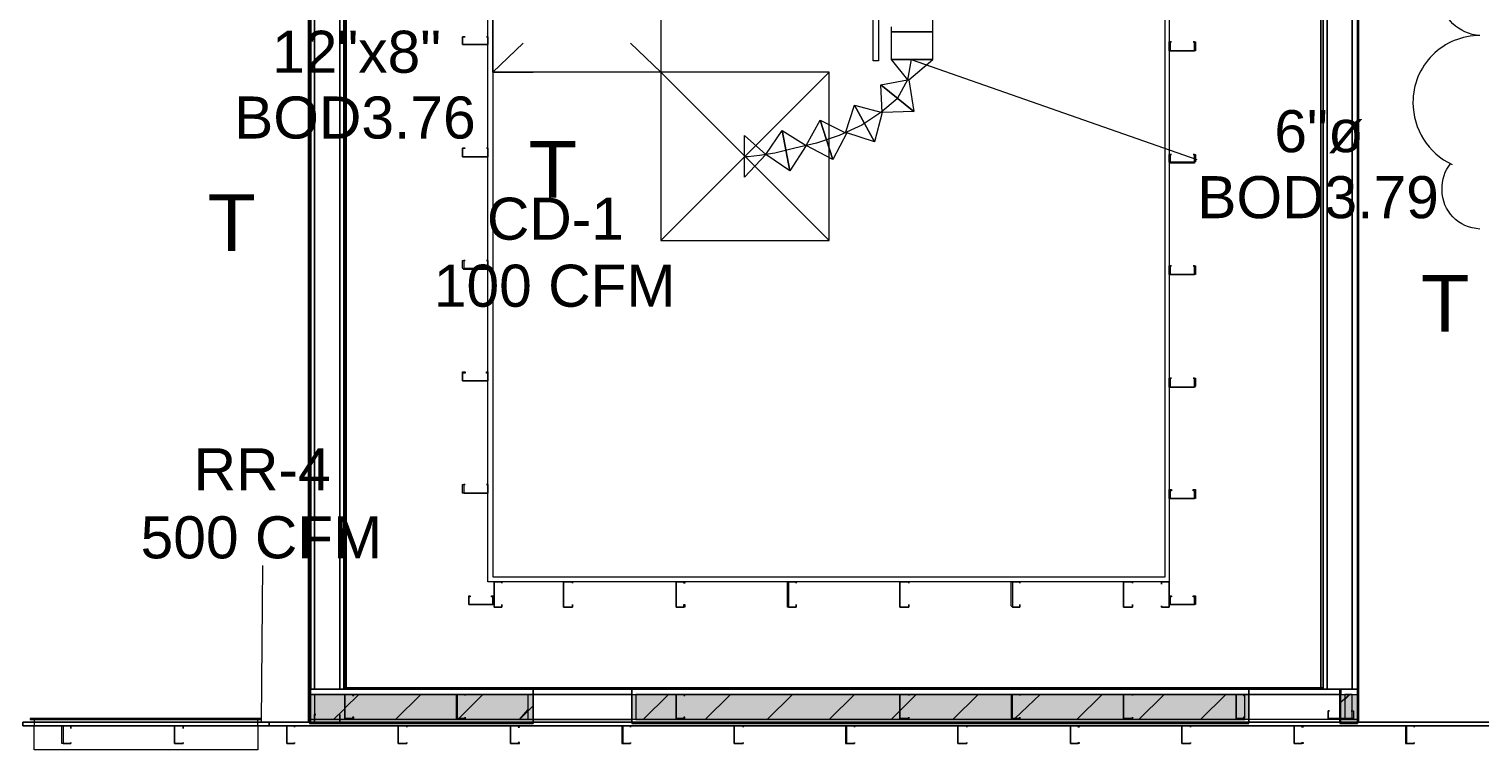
# Model space of a CAD drawing. Header units: metres. Extents: x 39 to 278, y -7 to 151.
# Drawn here: x 77.34 to 82.61, y 36.47 to 39.09 of the extents above; entities that cross this region are included whole.
import ezdxf

# ---------------------------------------------------------------- set-up
doc = ezdxf.new("R2010")
doc.units = ezdxf.units.M
doc.layers.add('HVAC - Ductos', color=5, linetype='Continuous', lineweight=50)
doc.layers.add('PDF_Geometry', color=7, linetype='Continuous', true_color=0xaaaaaa)
doc.layers.add('PDF_Solid Fills', color=7, linetype='Continuous', true_color=0xffffff)
doc.layers.add('PDF_Text', color=7, linetype='Continuous')
doc.styles.add('PDF Helvetica', font='')
doc.styles.get('PDF Helvetica').set_extended_font_data('Helvetica')

msp = doc.modelspace()

# ---------------------------------------------------------------- hatches: boundary and pattern name
at = {"layer": 'PDF_Solid Fills', "lineweight": 0, "transparency": 33554559}
h = msp.add_hatch(color=256, dxfattribs=at)
h.paths.add_polyline_path([(79.1736, 36.5834), (79.1736, 36.675), (78.3624, 36.675), (78.3624, 36.5879), (78.3807, 36.5879)])
h.paths.add_polyline_path([(82.162, 36.5834), (82.162, 36.675), (82.0978, 36.675), (82.0978, 36.5834)])
h.paths.add_polyline_path([(81.7678, 36.5834), (81.7678, 36.675), (79.5312, 36.675), (79.5312, 36.5834), (79.6916, 36.5879), (79.719, 36.5879)])
h = msp.add_hatch(color=256, dxfattribs=at)
h.paths.add_polyline_path([(82.1437, 36.5834), (82.1437, 36.675), (82.1162, 36.675), (82.1162, 36.5834)])
h.paths.add_polyline_path([(79.1553, 36.5834), (79.1553, 36.675), (78.3807, 36.675), (78.3807, 36.5834)])
h.paths.add_polyline_path([(81.7541, 36.5834), (81.7541, 36.675), (79.5449, 36.675), (79.5449, 36.5834), (81.3141, 36.5879), (81.3416, 36.5879), (81.722, 36.5834), (81.722, 36.5879), (81.7495, 36.5879)])

# ---------------------------------------------------------------- linework, layer by layer
at = {"layer": 'HVAC - Ductos', "lineweight": 0}
for points in [[(80.2462, 38.3204), (79.6366, 38.93), (79.027, 38.93), (79.027, 39.2463), (78.1836, 39.2463), (78.1836, 39.5534), (81.4745, 39.5534), (81.4745, 39.2463), (79.6366, 39.2463), (79.6366, 38.93)], [(80.4708, 39.095), (80.4708, 39.0767), (80.4799, 39.0767), (80.4936, 39.0767), (80.5074, 39.0767), (80.5258, 39.0767), (80.544, 39.0767), (80.567, 39.0767), (80.5853, 39.0767), (80.599, 39.0767), (80.6128, 39.0767), (80.6174, 39.0767), (80.622, 39.0767), (80.622, 39.1684)], [(80.5349, 38.9026), (80.5532, 38.788), (80.434, 38.8842), (80.5303, 38.9026), (80.5349, 38.9026), (80.622, 38.9759), (80.622, 39.0767), (80.6174, 39.0767), (80.6128, 39.0767), (80.599, 39.0767), (80.5853, 39.0767), (80.567, 39.0767), (80.544, 39.0767), (80.5258, 39.0767), (80.5074, 39.0767), (80.4936, 39.0767), (80.4799, 39.0767), (80.4708, 39.0767), (80.4708, 38.9759), (80.622, 38.9759), (80.4708, 38.9759), (80.5303, 38.9026)], [(79.6366, 38.93), (79.5266, 39.0354)], [(80.544, 38.9759), (80.5303, 38.9026), (80.4936, 38.8338), (80.434, 38.7834), (80.3653, 38.7375), (80.2828, 38.7008), (80.2003, 38.6734), (80.1224, 38.655), (80.049, 38.6367), (79.994, 38.6276), (79.9528, 38.623), (79.939, 38.623)], [(80.544, 38.9759), (81.5799, 38.6138)], [(79.6366, 38.93), (79.6366, 38.93)], [(79.6366, 38.3204), (80.2462, 38.93)], [(80.3103, 38.71), (80.2599, 38.6138), (80.214, 38.7559), (80.3058, 38.71), (80.3378, 38.8109), (80.4112, 38.678), (80.3103, 38.71), (80.3058, 38.71)], [(78.1882, 36.5742), (78.1928, 37.1425)], [(77.3495, 36.5834), (78.1882, 36.5834)], [(78.1653, 36.5879), (77.3724, 36.5879)], [(78.1699, 36.5604), (78.1699, 36.5604)]]:
    msp.add_lwpolyline(points, dxfattribs=at)
for points in [[(80.4249, 38.9713), (80.4066, 38.9713), (80.4066, 39.15), (80.4249, 39.15)], [(80.4708, 38.9759), (80.4799, 38.9759), (80.4936, 38.9759), (80.5074, 38.9759), (80.5258, 38.9759), (80.544, 38.9759), (80.567, 38.9759), (80.5853, 38.9759), (80.599, 38.9759), (80.6128, 38.9759), (80.6174, 38.9759), (80.622, 38.9759), (80.6174, 38.9759), (80.6128, 38.9759), (80.599, 38.9759), (80.5853, 38.9759), (80.567, 38.9759), (80.544, 38.9759), (80.5258, 38.9759), (80.5074, 38.9759), (80.4936, 38.9759), (80.4799, 38.9759)], [(80.2462, 38.93), (79.6366, 38.93), (79.6366, 38.3204), (80.2462, 38.3204)], [(80.434, 38.8842), (80.5532, 38.788), (80.4386, 38.7834), (80.4112, 38.678), (80.3378, 38.8109), (80.4386, 38.7834)], [(80.214, 38.7559), (80.2599, 38.6138), (80.1636, 38.6642), (80.1041, 38.5725), (80.0766, 38.7192), (80.1636, 38.6642)], [(80.0766, 38.7192), (80.1041, 38.5725), (80.017, 38.6321), (79.939, 38.5496), (79.939, 38.7008), (80.017, 38.6321)], [(78.1882, 36.5879), (77.3495, 36.5879), (77.3495, 36.5834), (77.3632, 36.5834), (77.3632, 36.5604), (78.1745, 36.5604), (78.1745, 36.5834), (78.1882, 36.5834)], [(78.1745, 36.5604), (78.1745, 36.4734), (77.3632, 36.4734), (77.3632, 36.5604)], [(77.4961, 36.5604), (77.3724, 36.5604)], [(77.7345, 36.5604), (77.574, 36.5604)], [(77.9682, 36.5604), (77.8124, 36.5604)], [(78.1699, 36.5604), (78.0507, 36.5604)]]:
    msp.add_lwpolyline(points, close=True, dxfattribs=at)
msp.add_lwpolyline([(82.6066, 39.063, 0.417516), (82.3637, 38.82, 0.290744), (82.5058, 38.5954)], format="xyb", dxfattribs=at)
for points in [[(82.6066, 39.063), (82.5287, 39.0676), (82.4691, 39.1271), (82.4691, 39.2004)], [(82.4691, 38.5038), (82.4691, 38.5404), (82.4782, 38.5725), (82.5012, 38.6)], [(82.6066, 38.3617), (82.5287, 38.3663), (82.4691, 38.4258), (82.4691, 38.5038)]]:
    msp.add_open_spline(points, degree=3, dxfattribs=at)
at = {"layer": 'PDF_Geometry', "lineweight": 0}
for points in [[(78.3624, 39.9705), (78.3624, 36.5742), (78.3624, 39.9705), (78.3257, 39.9705), (78.3257, 39.9613), (78.3166, 39.9613), (78.3166, 40.8963), (78.3166, 41.8725), (78.3257, 41.8725), (78.3257, 42.8534), (78.3166, 42.8534), (78.3166, 43.8297), (78.3257, 43.8297), (78.3257, 44.8059), (78.3166, 44.8059), (78.3166, 45.7868), (78.3257, 45.7868)], [(78.4861, 36.6934), (78.4861, 40.9055), (78.4861, 36.6934), (78.3624, 36.6934), (78.3624, 40.9055), (78.4907, 40.9055), (78.4907, 36.6934), (78.4953, 36.698), (78.4907, 36.6934), (78.4907, 40.9055), (78.4907, 36.6934), (78.4907, 40.9055), (78.4861, 40.9055), (78.4724, 40.9055), (78.4724, 36.6934), (78.4724, 40.9055), (78.3807, 40.9055), (78.3807, 36.6934), (78.3807, 40.9055), (78.367, 40.9055), (78.367, 36.6934), (78.367, 40.9055), (78.3624, 40.9055), (78.3624, 36.5742)], [(82.1987, 40.0072), (82.1987, 40.8642), (82.162, 40.8642), (82.1987, 40.8642), (82.1987, 40.8826), (82.162, 40.8826), (82.1987, 40.8826), (82.1987, 40.9055), (82.162, 40.9055), (82.162, 36.6934), (82.0382, 36.6934), (82.0382, 40.9055), (82.0382, 36.6934)], [(82.162, 36.5742), (82.162, 40.9055), (82.162, 36.6934), (82.162, 40.9055), (82.1437, 40.9055), (82.1437, 36.6934), (82.1437, 40.9055), (82.052, 40.9055), (82.052, 36.6934), (82.052, 40.9055), (82.0382, 40.9055), (82.0382, 36.6934), (82.0382, 40.9055), (82.162, 40.9055), (82.1758, 40.9055)], [(82.0382, 40.9055), (82.0382, 36.6934), (82.0382, 40.9055)], [(82.162, 39.9705), (82.162, 36.6934), (82.1666, 36.6934), (82.1666, 39.9705), (82.1666, 36.6934), (82.162, 36.6934), (82.162, 39.9705), (82.1987, 39.9705), (82.1987, 39.9888), (82.162, 39.9888), (82.1987, 39.9888), (82.1987, 40.0072), (82.162, 40.0072), (82.1987, 40.0072), (82.1987, 40.0255), (82.162, 40.0255)], [(78.9262, 39.0584), (78.9262, 39.0584)], [(79.0041, 39.0584), (79.0041, 39.0584)], [(79.0086, 39.0309), (79.0086, 39.0309)], [(79.0086, 39.0309), (79.0086, 39.0309)], [(81.4836, 39.008), (81.4836, 39.008)], [(81.4882, 39.04), (81.4882, 39.04)], [(81.5662, 39.04), (81.5662, 39.04)], [(81.5708, 39.008), (81.5708, 39.008)], [(78.9262, 38.655), (78.9262, 38.655)], [(79.0041, 38.655), (79.0041, 38.655)], [(79.0086, 38.623), (79.0086, 38.623)], [(79.0086, 38.623), (79.0086, 38.623)], [(81.4882, 38.6321), (81.4882, 38.6321)], [(81.5662, 38.6321), (81.5662, 38.6321)], [(81.4836, 38.6046), (81.4836, 38.6046)], [(81.5708, 38.6046), (81.5708, 38.6046)], [(78.9216, 38.2196), (78.9216, 38.2196)], [(78.9262, 38.2471), (78.9262, 38.2471)], [(79.0041, 38.2471), (79.0041, 38.2471)], [(79.0086, 38.2196), (79.0086, 38.2196)], [(81.4882, 38.2288), (81.4882, 38.2288)], [(81.5662, 38.2288), (81.5662, 38.2288)], [(81.4836, 38.1967), (81.4836, 38.1967)], [(81.5708, 38.1967), (81.5708, 38.1967)], [(79.0086, 37.8117), (79.0086, 37.8117)], [(79.0086, 37.8117), (79.0086, 37.8117)], [(81.4882, 37.8208), (81.4882, 37.8208)], [(81.5662, 37.8208), (81.5662, 37.8208)], [(78.9262, 37.4358), (78.9262, 37.4358)], [(79.0041, 37.4358), (79.0041, 37.4358)], [(81.4836, 37.3854), (81.4836, 37.3854)], [(81.5708, 37.3854), (81.5708, 37.3854)], [(79.0316, 37.083), (79.0316, 37.083)], [(79.0316, 37.083), (79.0316, 37.083)], [(79.059, 37.0784), (79.059, 37.0784)], [(79.3157, 37.0784), (79.3157, 37.0784)], [(79.6916, 37.083), (79.6916, 37.083)], [(79.6916, 37.083), (79.6916, 37.083)], [(80.0995, 37.083), (80.0995, 37.083)], [(80.127, 37.0784), (80.127, 37.0784)], [(80.5028, 37.083), (80.5028, 37.083)], [(80.5028, 37.083), (80.5028, 37.083)], [(80.5349, 37.0784), (80.5349, 37.0784)], [(80.9108, 37.083), (80.9108, 37.083)], [(80.9382, 37.0784), (80.9382, 37.0784)], [(81.3141, 37.083), (81.3141, 37.083)], [(81.3141, 37.083), (81.3141, 37.083)], [(81.3462, 37.0784), (81.3462, 37.0784)], [(81.4516, 37.0738), (81.4516, 37.0738)], [(81.4791, 37.083), (81.4791, 37.083)], [(81.4791, 37.083), (81.4791, 37.083)], [(78.9399, 37.0004), (78.9399, 37.0004)], [(78.9399, 37.0004), (78.9399, 37.0004)], [(79.027, 37.0004), (79.027, 37.0004)], [(79.059, 37.0004), (79.059, 37.0004)], [(79.3157, 37.0004), (79.3157, 37.0004)], [(80.127, 37.0004), (80.127, 37.0004)], [(80.5349, 37.0004), (80.5349, 37.0004)], [(80.9382, 37.0004), (80.9382, 37.0004)], [(81.3462, 37.0004), (81.3462, 37.0004)], [(81.4516, 36.9958), (81.4516, 36.9958)], [(81.4836, 37.0004), (81.4836, 37.0004)], [(81.5708, 37.0004), (81.5708, 37.0004)], [(78.367, 36.5834), (78.3624, 36.5834), (78.3624, 36.675), (78.367, 36.675), (78.367, 36.6934), (79.1736, 36.6934), (79.1736, 36.675), (79.1736, 36.5696), (78.367, 36.5696), (78.3624, 36.5696), (78.367, 36.5696), (78.367, 36.675)], [(79.1736, 36.5834), (79.1736, 36.5742), (79.1736, 36.6934), (79.5312, 36.6934), (79.5312, 36.5742), (79.5312, 36.5834), (79.5312, 36.675), (79.1736, 36.675), (79.1736, 36.5834), (79.1736, 36.675), (78.9262, 36.675), (79.1736, 36.675), (79.1736, 36.6934), (79.5312, 36.6934), (81.7678, 36.6934), (81.7678, 36.675), (81.7495, 36.675), (81.7678, 36.675), (81.7678, 36.5834), (79.5312, 36.5834), (79.5312, 36.675), (79.5312, 36.5696), (81.7678, 36.5696), (81.7678, 36.675), (81.7678, 36.6934), (79.5312, 36.6934), (79.5312, 36.675), (79.5312, 36.5834), (79.1736, 36.5834), (79.1736, 36.675), (79.1736, 36.6934), (78.3624, 36.6934), (78.3624, 36.675), (78.4907, 36.675), (78.3807, 36.675), (78.3807, 36.5834), (78.4724, 36.5834), (79.1553, 36.5834), (79.1553, 36.675), (78.9262, 36.675)], [(78.4907, 36.675), (78.3624, 36.675), (78.3624, 36.5834), (78.3807, 36.5834), (78.4724, 36.5834), (79.1736, 36.5834), (79.5312, 36.5834)], [(78.5228, 36.675), (78.8986, 36.675)], [(79.1736, 36.675), (79.5312, 36.675), (79.6916, 36.675), (79.5449, 36.675), (79.5449, 36.5834), (81.7541, 36.5834), (81.7541, 36.675)], [(81.7678, 36.6934), (79.5312, 36.6934), (81.7678, 36.6934)], [(79.5312, 36.675), (79.5312, 36.6934), (79.5312, 36.675), (79.6916, 36.675)], [(79.7236, 36.675), (80.5028, 36.675)], [(80.5349, 36.675), (80.9108, 36.675)], [(80.9382, 36.675), (81.3141, 36.675)], [(81.3462, 36.675), (81.722, 36.675)], [(82.0978, 36.5879), (82.0978, 36.675), (82.162, 36.675), (82.162, 36.5834), (82.162, 36.675), (82.162, 36.6934), (82.1024, 36.6934), (82.1024, 36.675), (82.0978, 36.675), (82.0978, 36.5879), (82.0978, 36.675), (81.7678, 36.675), (81.7678, 36.5834), (81.7678, 36.5742), (81.7678, 36.6934), (82.0978, 36.6934), (82.0978, 36.5879), (82.0978, 36.5742), (82.0978, 36.5834), (81.7678, 36.5834), (81.7678, 36.675), (82.0978, 36.675), (82.0978, 36.6934), (81.7678, 36.6934), (81.7678, 36.675)], [(82.162, 36.6934), (82.0978, 36.6934), (82.162, 36.6934)], [(82.162, 36.675), (82.162, 36.5696), (82.1024, 36.5696), (82.0978, 36.5696), (82.1024, 36.5696), (82.1024, 36.5879), (82.1024, 36.675)], [(82.1437, 36.6154), (82.1437, 36.675), (82.1162, 36.675), (82.1162, 36.5879)], [(84.1237, 36.5742), (78.4724, 36.5742), (78.3807, 36.5742), (78.2157, 36.5742), (78.2157, 36.5604), (78.2157, 36.5742), (77.322, 36.5742), (77.322, 36.5604), (78.2157, 36.5604), (77.322, 36.5604), (77.322, 36.5742), (78.2157, 36.5742), (78.3807, 36.5742), (78.4724, 36.5742), (84.1237, 36.5742)], [(78.3624, 36.5696), (79.1736, 36.5696), (78.3624, 36.5696)], [(79.1736, 36.5696), (79.1736, 36.5696)], [(79.5312, 36.5696), (79.5312, 36.5696)], [(79.5312, 36.5696), (81.7678, 36.5696), (79.5312, 36.5696)], [(82.0978, 36.5834), (81.7678, 36.5834)], [(81.7678, 36.5696), (81.7678, 36.5696)], [(82.0566, 36.5879), (82.0566, 36.5879)], [(82.0566, 36.5879), (82.0566, 36.5879)], [(82.0612, 36.6154), (82.0612, 36.6154)], [(82.1024, 36.5834), (82.0978, 36.5834), (82.162, 36.5834)], [(82.0978, 36.5696), (82.162, 36.5696), (82.0978, 36.5696)], [(82.1162, 36.5834), (82.1437, 36.5834), (82.1437, 36.5879)], [(82.1391, 36.6154), (82.1391, 36.6154)], [(82.1437, 36.5879), (82.1437, 36.5879)], [(82.162, 36.5696), (82.162, 36.5696)], [(77.464, 36.5558), (77.464, 36.5604), (77.4686, 36.5604)], [(77.464, 36.4962), (77.464, 36.5558)], [(77.4686, 36.5604), (77.4686, 36.5558)], [(77.4961, 36.5604), (77.4961, 36.5512), (77.4961, 36.5604), (77.4686, 36.5604)], [(77.4686, 36.5558), (77.4686, 36.4962)], [(77.4961, 36.5558), (77.4961, 36.5558)], [(77.4961, 36.5512), (77.4961, 36.5512)], [(77.872, 36.5558), (77.872, 36.5604)], [(77.872, 36.5604), (77.872, 36.5558)], [(77.9041, 36.5604), (77.9041, 36.5512), (77.9041, 36.5604), (77.872, 36.5604)], [(77.872, 36.4962), (77.872, 36.5558)], [(77.872, 36.5558), (77.872, 36.4962)], [(77.9041, 36.5558), (77.9041, 36.5558)], [(77.9041, 36.5512), (77.9041, 36.5512)], [(81.1536, 36.5604), (81.1536, 36.5558), (81.1491, 36.5558), (81.1491, 36.5604), (81.1216, 36.5604)], [(81.557, 36.5604), (81.557, 36.5558), (81.557, 36.5604), (81.5295, 36.5604), (81.5249, 36.5604), (81.5249, 36.5558), (81.5249, 36.4962), (81.5295, 36.4962), (81.557, 36.4962), (81.557, 36.5008), (81.557, 36.4962), (81.5295, 36.4962), (81.5249, 36.4962), (81.5249, 36.5558), (81.5249, 36.5604)], [(81.557, 36.5558), (81.557, 36.5558)], [(81.9649, 36.5604), (81.9649, 36.5558), (81.9604, 36.5558), (81.9604, 36.5604), (81.9328, 36.5604)], [(77.4686, 36.4962), (77.464, 36.4962)], [(77.4686, 36.4962), (77.4686, 36.4962)], [(77.4961, 36.4962), (77.4686, 36.4962)], [(77.4686, 36.4962), (77.4961, 36.4962)], [(77.4686, 36.4962), (77.4686, 36.4962)], [(77.4961, 36.5008), (77.4961, 36.5008)], [(77.4961, 36.5008), (77.4961, 36.4962)], [(77.4961, 36.5008), (77.4961, 36.5008)], [(77.4961, 36.4962), (77.4961, 36.5008)], [(77.872, 36.4962), (77.872, 36.4962)], [(77.872, 36.4962), (77.872, 36.4962)], [(77.872, 36.4962), (77.872, 36.4962)], [(77.9041, 36.4962), (77.872, 36.4962)], [(77.872, 36.4962), (77.9041, 36.4962)], [(77.872, 36.4962), (77.872, 36.4962)], [(77.9041, 36.5008), (77.9041, 36.5008)], [(77.9041, 36.5008), (77.9041, 36.4962)], [(77.9041, 36.5008), (77.9041, 36.5008)], [(77.9041, 36.4962), (77.9041, 36.5008)], [(81.1216, 36.4962), (81.1216, 36.4962)], [(81.1216, 36.4962), (81.1216, 36.4962)], [(81.557, 36.5008), (81.557, 36.5008)], [(81.9328, 36.4962), (81.9328, 36.4962)], [(81.9328, 36.4962), (81.9328, 36.4962)]]:
    msp.add_lwpolyline(points, dxfattribs=at)
for points in [[(81.4791, 41.9917), (81.4791, 41.978), (81.4791, 37.1012), (81.4791, 37.083), (79.0086, 37.083), (79.0086, 37.1012), (79.0086, 41.978), (79.0086, 41.9917)], [(79.027, 41.978), (79.027, 37.1012), (81.4654, 37.1012), (81.4654, 41.978)], [(78.4953, 40.9101), (78.4861, 40.9101), (78.4953, 40.9101), (78.4953, 36.698), (82.0382, 36.698), (78.4953, 36.698)], [(82.0291, 40.9101), (82.0382, 40.9101), (82.0291, 40.9101), (82.0291, 36.6934)], [(78.3578, 36.5742), (78.3578, 39.9705)], [(78.917, 39.0309), (78.9216, 39.0309), (79.0086, 39.0309), (79.0086, 39.0584), (79.0041, 39.0584), (79.0086, 39.0584), (79.0086, 39.0309), (78.9216, 39.0309), (78.917, 39.0309), (78.917, 39.0584)], [(78.9262, 39.0584), (78.917, 39.0584)], [(81.4882, 39.04), (81.4836, 39.04), (81.4836, 39.008), (81.5708, 39.008), (81.5708, 39.04), (81.5662, 39.04), (81.5754, 39.04), (81.5754, 39.008), (81.5708, 39.008), (81.4836, 39.008), (81.4791, 39.008), (81.4791, 39.04)], [(78.917, 38.623), (78.9216, 38.623), (79.0086, 38.623), (79.0086, 38.655), (79.0041, 38.655), (79.0086, 38.655), (79.0086, 38.623), (78.9216, 38.623), (78.917, 38.623), (78.917, 38.655)], [(78.9262, 38.655), (78.917, 38.655)], [(81.4882, 38.6321), (81.4836, 38.6321), (81.4836, 38.6046), (81.5708, 38.6046), (81.5708, 38.6321), (81.5662, 38.6321), (81.5754, 38.6321), (81.5754, 38.6046), (81.5708, 38.6046), (81.5708, 38.6), (81.4836, 38.6), (81.4791, 38.6046), (81.4791, 38.6321)], [(78.9262, 38.2471), (78.9216, 38.2471), (78.9216, 38.2196), (79.0086, 38.2196), (79.0086, 38.2471), (79.0041, 38.2471), (79.0086, 38.2471), (79.0086, 38.2196), (79.0086, 38.215), (78.9216, 38.215), (78.917, 38.2196), (78.917, 38.2471)], [(81.4882, 38.2288), (81.4836, 38.2288), (81.4836, 38.1967), (81.5708, 38.1967), (81.5708, 38.2288), (81.5662, 38.2288), (81.5754, 38.2288), (81.5754, 38.1967), (81.5708, 38.1967), (81.4836, 38.1967), (81.4791, 38.1967), (81.4791, 38.2288)], [(78.9262, 37.8438), (78.9262, 37.8392), (78.917, 37.8392), (78.917, 37.8117), (78.9216, 37.8117), (79.0086, 37.8117), (79.0086, 37.8392), (79.0041, 37.8392), (79.0041, 37.8438), (79.0086, 37.8438), (79.0086, 37.8117), (78.9216, 37.8117), (78.917, 37.8117), (78.917, 37.8438)], [(81.4882, 37.8208), (81.4836, 37.8208), (81.4836, 37.7934), (81.4836, 37.7888), (81.5708, 37.7888), (81.5708, 37.7934), (81.5708, 37.8208), (81.5662, 37.8208), (81.5754, 37.8208), (81.5754, 37.7934), (81.5708, 37.7888), (81.4836, 37.7888), (81.4791, 37.7888), (81.4791, 37.7934), (81.4791, 37.8208)], [(78.9262, 37.4358), (78.9216, 37.4358), (78.9216, 37.4084), (78.9216, 37.4038), (79.0086, 37.4038), (79.0086, 37.4084), (79.0086, 37.4358), (79.0041, 37.4358), (79.0086, 37.4358), (79.0086, 37.4084), (79.0086, 37.4038), (78.9216, 37.4038), (78.917, 37.4038), (78.917, 37.4084), (78.917, 37.4358)], [(81.4882, 37.4175), (81.4882, 37.413), (81.4836, 37.413), (81.4836, 37.3854), (81.5708, 37.3854), (81.5708, 37.413), (81.5662, 37.413), (81.5662, 37.4175), (81.5754, 37.4175), (81.5754, 37.3854), (81.5708, 37.3854), (81.4836, 37.3854), (81.4791, 37.3854), (81.4791, 37.4175)], [(79.0316, 37.083), (79.0316, 36.9958), (79.0316, 36.9912), (79.059, 36.9912), (79.059, 37.0004), (79.059, 36.9912), (79.0316, 36.9912), (79.0316, 36.9958), (79.0316, 37.083), (79.059, 37.083)], [(79.059, 37.0784), (79.059, 37.083)], [(79.2882, 37.083), (79.2836, 37.083), (79.2836, 36.9958), (79.2836, 36.9912), (79.2882, 36.9912), (79.3157, 36.9912), (79.3157, 37.0004), (79.3157, 36.9912), (79.2882, 36.9912), (79.2836, 36.9912), (79.2836, 36.9958), (79.2836, 37.083), (79.2882, 37.083), (79.3157, 37.083)], [(79.3157, 37.0784), (79.3157, 37.083)], [(79.7236, 37.0784), (79.719, 37.0784), (79.719, 37.083), (79.6916, 37.083), (79.6916, 36.9958), (79.6916, 36.9912), (79.719, 36.9912), (79.719, 37.0004), (79.7236, 37.0004), (79.7236, 36.9912), (79.6916, 36.9912), (79.6916, 36.9958), (79.6916, 37.083), (79.7236, 37.083)], [(80.0995, 37.083), (80.0995, 36.9958), (80.0995, 36.9912), (80.127, 36.9912), (80.127, 37.0004), (80.127, 36.9912), (80.0995, 36.9912), (80.0949, 36.9912), (80.0949, 36.9958), (80.0949, 37.083), (80.0995, 37.083), (80.127, 37.083)], [(80.127, 37.0784), (80.127, 37.083)], [(80.5028, 37.083), (80.5028, 36.9958), (80.5028, 36.9912), (80.5349, 36.9912), (80.5349, 37.0004), (80.5349, 36.9912), (80.5028, 36.9912), (80.5028, 36.9958), (80.5028, 37.083), (80.5349, 37.083)], [(80.5349, 37.0784), (80.5349, 37.083)], [(80.9108, 37.083), (80.9108, 36.9958), (80.9108, 36.9912), (80.9382, 36.9912), (80.9382, 37.0004), (80.9382, 36.9912), (80.9108, 36.9912), (80.9062, 36.9958), (80.9062, 37.083), (80.9108, 37.083), (80.9382, 37.083)], [(80.9382, 37.0784), (80.9382, 37.083)], [(81.3141, 37.083), (81.3141, 36.9958), (81.3141, 36.9912), (81.3462, 36.9912), (81.3462, 37.0004), (81.3462, 36.9912), (81.3141, 36.9912), (81.3141, 36.9958), (81.3141, 37.083), (81.3462, 37.083)], [(81.3462, 37.0784), (81.3462, 37.083)], [(81.4791, 36.9912), (81.4791, 36.9958), (81.4791, 37.083), (81.4516, 37.083), (81.4516, 37.0738), (81.4516, 37.083), (81.4791, 37.083), (81.4791, 36.9958), (81.4791, 36.9912), (81.4516, 36.9912)], [(78.9444, 37.0325), (78.9444, 37.028), (78.9399, 37.028), (78.9399, 37.0004), (79.027, 37.0004), (79.027, 37.028), (79.0224, 37.028), (79.0224, 37.0325), (79.0316, 37.0325), (79.0316, 37.0004), (79.027, 37.0004), (78.9399, 37.0004), (78.9399, 37.0325)], [(81.4516, 36.9958), (81.4516, 36.9912)], [(81.4882, 37.0325), (81.4882, 37.028), (81.4836, 37.028), (81.4836, 37.0004), (81.5708, 37.0004), (81.5708, 37.028), (81.5662, 37.028), (81.5662, 37.0325), (81.5754, 37.0325), (81.5754, 37.0004), (81.5708, 37.0004), (81.4836, 37.0004), (81.4791, 37.0004), (81.4791, 37.0325)], [(78.3624, 36.5696), (79.1736, 36.5696), (79.1736, 36.6934), (78.3624, 36.6934)], [(79.5312, 36.6934), (79.1736, 36.6934), (78.3624, 36.6934), (79.1736, 36.6934)], [(78.5228, 36.675), (78.4907, 36.675), (78.4907, 36.5879), (78.4907, 36.5834), (78.5228, 36.5834), (78.5228, 36.5925), (78.5182, 36.5925), (78.5182, 36.5879), (78.4907, 36.5879), (78.4907, 36.675), (78.5182, 36.675), (78.5182, 36.6704), (78.5228, 36.6704)], [(78.5228, 36.675), (78.8986, 36.675)], [(78.9262, 36.675), (78.8986, 36.675), (78.894, 36.675), (78.894, 36.5879), (78.894, 36.5834), (78.8986, 36.5834), (78.9262, 36.5834), (78.9262, 36.5925), (78.9262, 36.5879), (78.8986, 36.5879), (78.8986, 36.675), (78.9262, 36.675), (78.9262, 36.6704)], [(78.9628, 36.6934), (81.8182, 36.6934)], [(79.5312, 36.5696), (81.7678, 36.5696), (81.7678, 36.6934), (79.5312, 36.6934)], [(79.7236, 36.675), (79.6916, 36.675), (79.6916, 36.5879), (79.6916, 36.5834), (79.7236, 36.5834), (79.7236, 36.5925), (79.719, 36.5925), (79.719, 36.5879), (79.6916, 36.5879), (79.6916, 36.675), (79.719, 36.675), (79.719, 36.6704), (79.7236, 36.6704)], [(79.7236, 36.675), (80.5028, 36.675)], [(80.5349, 36.675), (80.5028, 36.675), (80.5028, 36.5879), (80.5028, 36.5834), (80.5349, 36.5834), (80.5349, 36.5925), (80.5349, 36.5879), (80.5028, 36.5879), (80.5028, 36.675), (80.5349, 36.675), (80.5349, 36.6704)], [(80.5349, 36.675), (80.9108, 36.675)], [(80.9382, 36.675), (80.9108, 36.675), (80.9062, 36.675), (80.9062, 36.5879), (80.9108, 36.5834), (80.9382, 36.5834), (80.9382, 36.5925), (80.9382, 36.5879), (80.9108, 36.5879), (80.9108, 36.675), (80.9382, 36.675), (80.9382, 36.6704)], [(80.9382, 36.675), (81.3141, 36.675)], [(81.3462, 36.675), (81.3141, 36.675), (81.3141, 36.5879), (81.3141, 36.5834), (81.3462, 36.5834), (81.3462, 36.5925), (81.3462, 36.5879), (81.3141, 36.5879), (81.3141, 36.675), (81.3462, 36.675), (81.3462, 36.6704)], [(81.3462, 36.675), (81.722, 36.675)], [(81.7541, 36.675), (81.722, 36.675), (81.722, 36.5879), (81.722, 36.5834), (81.7541, 36.5834), (81.7541, 36.5925), (81.7495, 36.5925), (81.7495, 36.5879), (81.722, 36.5879), (81.722, 36.675), (81.7495, 36.675), (81.7495, 36.6704), (81.7541, 36.6704)], [(82.0978, 36.6934), (81.7678, 36.6934)], [(82.0978, 36.5696), (82.162, 36.5696), (82.162, 36.6934), (82.0978, 36.6934), (82.0978, 36.5879)], [(82.162, 36.675), (82.162, 36.6934), (82.0978, 36.6934), (82.0978, 36.675)], [(82.162, 36.6934), (82.162, 36.698)], [(82.162, 36.5742), (82.162, 36.6934), (82.1666, 36.6934), (82.1666, 36.5742), (82.1666, 36.6934), (82.162, 36.6934)], [(84.1237, 36.5742), (84.1237, 36.5604), (83.9953, 36.5604), (84.1237, 36.5604), (84.1237, 36.5742), (78.4724, 36.5742), (78.3807, 36.5742), (78.2157, 36.5742), (78.2157, 36.5604), (78.2799, 36.5604), (78.2157, 36.5604), (78.2157, 36.5742), (78.3807, 36.5742), (78.4724, 36.5742)], [(79.1736, 36.5696), (79.1736, 36.5834), (78.4724, 36.5834), (78.3807, 36.5834), (78.3624, 36.5834), (78.3624, 36.5696)], [(78.3807, 36.6017), (78.3807, 36.5742), (78.3807, 36.5696), (78.3853, 36.5696), (78.4724, 36.5696), (78.4724, 36.5742), (78.4724, 36.6017), (78.4678, 36.6017), (78.4724, 36.6017), (78.4724, 36.5742), (78.3853, 36.5742), (78.3807, 36.5742), (78.3807, 36.6017), (78.3853, 36.6017)], [(79.5312, 36.5834), (79.5312, 36.5696), (81.7678, 36.5696), (81.7678, 36.5834)], [(82.1482, 36.5879), (82.1437, 36.5879), (82.0566, 36.5879), (82.0566, 36.6154), (82.0612, 36.6154), (82.0566, 36.6154), (82.0566, 36.5879), (82.1437, 36.5879), (82.1437, 36.6154), (82.1391, 36.6154), (82.1482, 36.6154)], [(82.162, 36.5696), (82.162, 36.5834), (82.0978, 36.5834), (82.0978, 36.5696)], [(77.4686, 36.5558), (77.4686, 36.4962), (77.4961, 36.4962), (77.4961, 36.5008), (77.4961, 36.4962), (77.4686, 36.4962), (77.464, 36.4962), (77.464, 36.5558), (77.464, 36.5604), (77.4686, 36.5604)], [(77.4961, 36.5604), (77.4961, 36.5558), (77.4961, 36.5604), (77.4686, 36.5604)], [(77.872, 36.5558), (77.872, 36.4962), (77.9041, 36.4962), (77.9041, 36.5008), (77.9041, 36.4962), (77.872, 36.4962), (77.872, 36.5558), (77.872, 36.5604)], [(77.9041, 36.5604), (77.9041, 36.5558), (77.9041, 36.5604), (77.872, 36.5604)], [(78.3074, 36.5604), (78.2799, 36.5604), (78.2799, 36.5558), (78.2799, 36.4962), (78.3074, 36.4962), (78.3074, 36.5008), (78.3074, 36.4962), (78.2799, 36.4962), (78.2799, 36.5558), (78.2799, 36.5604), (78.3074, 36.5604), (78.3074, 36.5558)], [(78.6878, 36.5604), (78.3074, 36.5604)], [(78.7153, 36.5604), (78.6878, 36.5604), (78.6832, 36.5604), (78.6832, 36.5558), (78.6832, 36.4962), (78.6878, 36.4962), (78.7153, 36.4962), (78.7153, 36.5008), (78.7153, 36.4962), (78.6878, 36.4962), (78.6832, 36.4962), (78.6832, 36.5558), (78.6832, 36.5604), (78.6878, 36.5604), (78.7153, 36.5604), (78.7153, 36.5558)], [(79.0912, 36.5604), (78.7153, 36.5604)], [(79.1232, 36.5604), (79.0912, 36.5604), (79.0912, 36.5558), (79.0912, 36.4962), (79.1232, 36.4962), (79.1232, 36.5008), (79.1186, 36.5008), (79.1186, 36.4962), (79.0912, 36.4962), (79.0912, 36.5558), (79.0912, 36.5604), (79.1186, 36.5604), (79.1186, 36.5558), (79.1232, 36.5558)], [(79.499, 36.5604), (79.1232, 36.5604)], [(79.5266, 36.5604), (79.499, 36.5604), (79.4944, 36.5604), (79.4944, 36.5558), (79.4944, 36.4962), (79.499, 36.4962), (79.5266, 36.4962), (79.5266, 36.5008), (79.5266, 36.4962), (79.499, 36.4962), (79.499, 36.5558), (79.499, 36.5604), (79.5266, 36.5604), (79.5266, 36.5558)], [(79.9024, 36.5604), (79.5266, 36.5604)], [(79.9345, 36.5604), (79.9024, 36.5604), (79.9024, 36.5558), (79.9024, 36.4962), (79.9345, 36.4962), (79.9345, 36.5008), (79.9345, 36.4962), (79.9024, 36.4962), (79.9024, 36.5558), (79.9024, 36.5604), (79.9345, 36.5604), (79.9345, 36.5558)], [(80.3103, 36.5604), (79.9345, 36.5604)], [(80.3378, 36.5604), (80.3103, 36.5604), (80.3058, 36.5558), (80.3058, 36.4962), (80.3103, 36.4962), (80.3378, 36.4962), (80.3378, 36.5008), (80.3378, 36.4962), (80.3103, 36.4962), (80.3103, 36.5558), (80.3103, 36.5604), (80.3378, 36.5604), (80.3378, 36.5558)], [(80.7136, 36.5604), (80.3378, 36.5604)], [(80.7458, 36.5604), (80.7136, 36.5604), (80.7136, 36.5558), (80.7136, 36.4962), (80.7458, 36.4962), (80.7458, 36.5008), (80.7458, 36.4962), (80.7136, 36.4962), (80.7136, 36.5558), (80.7136, 36.5604), (80.7458, 36.5604), (80.7458, 36.5558)], [(82.3408, 36.5604), (80.7458, 36.5604)], [(81.1216, 36.5558), (81.1216, 36.4962), (81.1491, 36.4962), (81.1491, 36.5008), (81.1536, 36.5008), (81.1536, 36.4962), (81.1216, 36.4962), (81.1216, 36.5558), (81.1216, 36.5604)], [(81.9328, 36.5558), (81.9328, 36.4962), (81.9604, 36.4962), (81.9604, 36.5008), (81.9649, 36.5008), (81.9649, 36.4962), (81.9328, 36.4962), (81.9328, 36.5558), (81.9328, 36.5604)], [(82.3682, 36.5604), (82.3408, 36.5604), (82.3362, 36.5558), (82.3362, 36.4962), (82.3408, 36.4962), (82.3682, 36.4962), (82.3682, 36.5008), (82.3682, 36.4962), (82.3408, 36.4962), (82.3408, 36.5558), (82.3408, 36.5604), (82.3682, 36.5604), (82.3682, 36.5558)], [(82.7441, 36.5604), (82.3682, 36.5604)]]:
    msp.add_lwpolyline(points, close=True, dxfattribs=at)
at = {"layer": 'PDF_Geometry', "color": 8, "lineweight": 0, "true_color": 0x808080}
for points in [[(79.027, 38.93), (79.027, 39.0722)], [(79.6366, 39.0722), (79.6366, 38.93), (79.4899, 38.93)], [(79.137, 39.0354), (79.027, 38.93), (79.1736, 38.93)], [(79.412, 38.93), (79.2516, 38.93)]]:
    msp.add_lwpolyline(points, dxfattribs=at)
at = {"layer": 'PDF_Geometry', "color": 254, "lineweight": 0, "true_color": 0xd4d4d4}
for points in [[(78.5411, 36.675), (78.4907, 36.6246)], [(78.7657, 36.675), (78.674, 36.5834)], [(78.9903, 36.675), (78.9032, 36.5879)], [(79.664, 36.675), (79.5724, 36.5834)], [(79.8886, 36.675), (79.797, 36.5834)], [(80.1132, 36.675), (80.0216, 36.5834)], [(80.3378, 36.675), (80.2462, 36.5834)], [(80.5624, 36.675), (80.5028, 36.6154), (80.4708, 36.5834), (80.5028, 36.6154)], [(80.787, 36.675), (80.6953, 36.5834)], [(81.0116, 36.675), (80.9199, 36.5879)], [(81.2362, 36.675), (81.1445, 36.5834)], [(81.4608, 36.675), (81.3691, 36.5834)], [(81.6854, 36.675), (81.5936, 36.5834)], [(78.4861, 36.62), (78.4495, 36.5834)]]:
    msp.add_lwpolyline(points, close=True, dxfattribs=at)
at = {"layer": 'PDF_Geometry', "color": 254, "lineweight": 0, "true_color": 0xd2d2d2}
for points in [[(81.7404, 36.675), (81.7404, 36.675)], [(79.6916, 36.6384), (79.6916, 36.6384)], [(81.3141, 36.6338), (81.3141, 36.6338)], [(81.722, 36.6566), (81.722, 36.6566)], [(78.6832, 36.5146), (78.6832, 36.5192)], [(79.0912, 36.5421), (79.0912, 36.5421)], [(79.1095, 36.5604), (79.1095, 36.5604)], [(80.7136, 36.5329), (80.7136, 36.5375)], [(80.7366, 36.5604), (80.7412, 36.5604)]]:
    msp.add_lwpolyline(points, dxfattribs=at)
at = {"layer": 'PDF_Geometry', "color": 254, "lineweight": 0, "true_color": 0xd4d4d4}
for points in [[(82.1162, 36.6566), (82.1345, 36.675), (82.0978, 36.6429)], [(79.1736, 36.6338), (79.1232, 36.5834), (79.1553, 36.62)]]:
    msp.add_lwpolyline(points, dxfattribs=at)

# ---------------------------------------------------------------- texts
at = {"layer": 'PDF_Text', "lineweight": 0, "attachment_point": 4, "style": 'PDF Helvetica'}
for s, insert, char_height in [('12"x8"', (78.2262, 39.0031), 0.15247), ('BOD3.76', (78.0887, 38.7647), 0.15247), ('6"ø', (81.8609, 38.7143), 0.15247), ('T', (79.1567, 38.5777), 0.2055), ('BOD3.79', (81.5813, 38.476), 0.15247), ('T', (77.9924, 38.3852), 0.2055), ('CD-1', (79.0054, 38.398), 0.15247), ('100 CFM', (78.8129, 38.1551), 0.15247), ('T', (82.3926, 38.0919), 0.2055), ('RR-4', (77.942, 37.4905), 0.15247), ('500 CFM', (77.7495, 37.243), 0.15247)]:
    msp.add_mtext(s, dxfattribs=dict(at, insert=insert, char_height=char_height))

doc.saveas('drawing.dxf')
